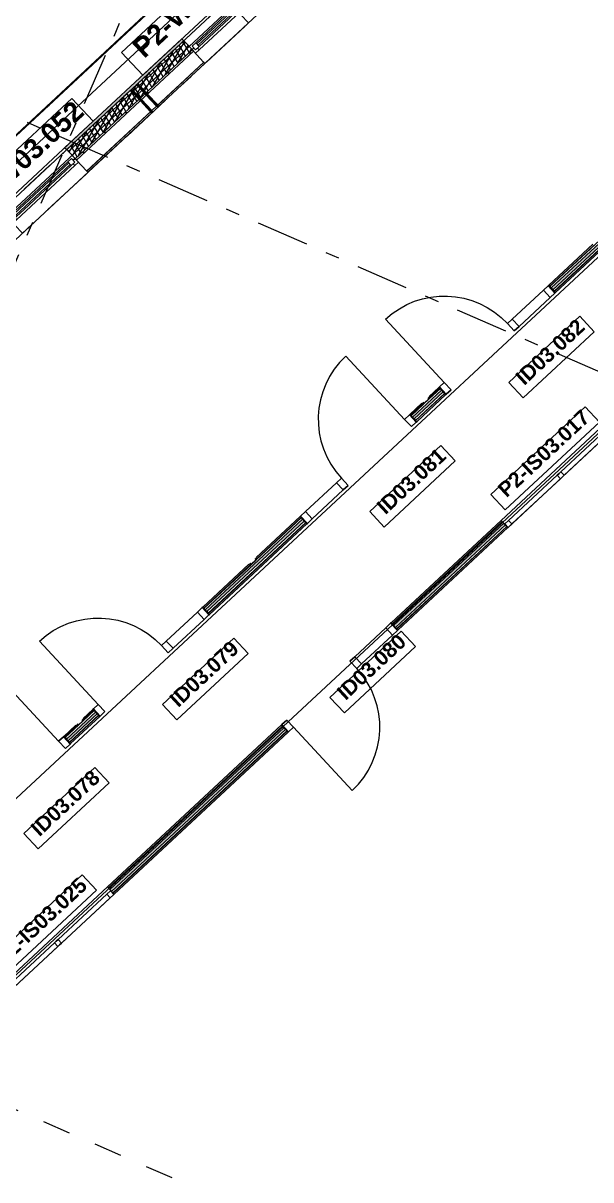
# Model space of a CAD drawing. Header units: millimetres. Extents: x -50172 to 162135, y -142603 to 4572.
# Drawn here: x -15993 to -10275, y -25751 to -14100 of the extents above; entities that cross this region are included whole.
import ezdxf
from ezdxf.enums import TextEntityAlignment as Align

# ---------------------------------------------------------------- set-up
doc = ezdxf.new("R2010")
doc.units = ezdxf.units.MM
doc.header["$MEASUREMENT"] = 0
for name, pattern in [('Dashed', [564.444447, 282.222223, -282.222223]), ('Dot & Dashed', [670.277762, 352.777767, -176.388884, 0, -141.111112]), ('Double Dashed', [1093.611073, 529.166651, -211.666656, 141.111112, -211.666656])]:
    doc.linetypes.add(name, pattern=pattern)
for name, color, linetype in [('A-25-M_Curtain_Wall', 7, 'Continuous'), ('A-25-M_Wall_Ext', 7, 'Continuous'), ('A-95-MC_Marker_Section_P2.Marker', 7, 'Continuous'), ('New_A-05-M_Gross_Int_Circulation', 7, 'Continuous'), ('New_A-15-MG_Structural_Grid_Phase_2', 7, 'Continuous'), ('New_A-20-M_Floor_Slab', 7, 'Continuous'), ('New_A-25-M_Curtain_Wall', 7, 'Continuous'), ('New_A-25-M_Wall_Ext', 7, 'Continuous'), ('New_A-25-M_Wall_Int', 7, 'Continuous'), ('New_ArchiCAD Door Markers', 7, 'Continuous'), ('New_ArchiCAD Doors', 7, 'Continuous'), ('New_ArchiCAD Window Markers', 7, 'Continuous'), ('New_ArchiCAD Windows', 7, 'Continuous')]:
    doc.layers.add(name, color=color, linetype=linetype)
for name, color, linetype, lineweight, true_color in [('A-25-M_Curtain_Wall_Pen_No__69', 7, 'Continuous', 20, 0x606060), ('New_A-05-M_Gross_Int_Circulation_Pen_No__74', 7, 'Continuous', 20, 0x606060), ('New_A-15-MG_Structural_Grid_Phase_2_Pen_No__222', 7, 'Continuous', 13, 0x65af33), ('New_A-25-M_Wall_Ext_Pen_No__107', 7, 'Continuous', 15, 0xa6a6a6), ('New_A-25-M_Wall_Int_Pen_No__107', 7, 'Continuous', 15, 0xa6a6a6), ('New_ArchiCAD Doors_Pen_No__43', 7, 'Continuous', 30, 0x444444), ('New_ArchiCAD Doors_Pen_No__63', 7, 'Continuous', 20, 0x606060), ('New_ArchiCAD Windows_Pen_No__23', 7, 'Continuous', 30, 0x2a2a2a), ('New_ArchiCAD Windows_Pen_No__43', 7, 'Continuous', 30, 0x444444)]:
    doc.layers.add(name, color=color, linetype=linetype, lineweight=lineweight, true_color=true_color)
for name, color, linetype, lineweight in [('A-25-M_Curtain_Wall_Pen_No__90', 8, 'Continuous', 20), ('A-25-M_Wall_Ext_Pen_No__87', 8, 'Continuous', 20), ('A-95-MC_Marker_Section_P2.Marker_Pen_No__1', 7, 'Continuous', 13), ('New_A-20-M_Floor_Slab_Pen_No__89', 8, 'Continuous', 20), ('New_A-25-M_Curtain_Wall_Pen_No__87', 8, 'Continuous', 20), ('New_A-25-M_Wall_Ext_Pen_No__1', 7, 'Continuous', 13), ('New_A-25-M_Wall_Int_Pen_No__1', 7, 'Continuous', 13), ('New_ArchiCAD Door Markers_Pen_No__1', 7, 'Continuous', 13), ('New_ArchiCAD Door Markers_Pen_No__5', 7, 'Continuous', 25), ('New_ArchiCAD Doors_Pen_No__1', 7, 'Continuous', 13), ('New_ArchiCAD Window Markers_Pen_No__1', 7, 'Continuous', 13), ('New_ArchiCAD Window Markers_Pen_No__5', 7, 'Continuous', 25), ('New_ArchiCAD Windows_Pen_No__1', 7, 'Continuous', 13), ('New_ArchiCAD Windows_Pen_No__101', 252, 'Continuous', 15), ('New_ArchiCAD Windows_Pen_No__3', 7, 'Continuous', 18), ('New_ArchiCAD Windows_Pen_No__83', 8, 'Continuous', 20), ('New_ArchiCAD Zone Stamps_Pen_No__6', 7, 'Continuous', 35)]:
    doc.layers.add(name, color=color, linetype=linetype, lineweight=lineweight)
doc.styles.add('GENERATED_STYLE_1', font='')
doc.styles.add('GENERATED_STYLE_2', font='')
doc.styles.add('GENERATED_STYLE_3', font='')
doc.styles.add('GENERATED_STYLE_4', font='')
doc.styles.get('GENERATED_STYLE_1').set_extended_font_data('Arial', bold=True)
doc.styles.get('GENERATED_STYLE_2').set_extended_font_data('Swis721 BT', bold=True)
doc.styles.get('GENERATED_STYLE_3').set_extended_font_data('Arial')
doc.styles.get('GENERATED_STYLE_4').set_extended_font_data('Swis721 BT')
pattern_1 = [(60, (0, 0), (-43.30127, 25), []), (120, (0, 0), (43.30127, 25), [])]
pattern_2 = [(222.9401, (0, 0), (-117.9931, 126.7976), [0, -100]), (222.9401, (22.4, -97.46), (-117.9931, 126.7976), [0, -100])]

# ---------------------------------------------------------------- blocks, each defined once
blk = doc.blocks.new('Corridor 02-Third_INB 3152_2_1', base_point=(-27291, -30973))
at = {"layer": 'New_A-05-M_Gross_Int_Circulation_Pen_No__74', "linetype": 'Continuous'}
for p, q in [((-6645, -13146), (-25293, -30497)), ((-24435, -31465), (-5755, -14103))]:
    blk.add_line(p, q, dxfattribs=at)
at = {"layer": 'New_ArchiCAD Zone Stamps_Pen_No__6'}
for tag, height, style, p in [('ROOM_NAME', 250, 'GENERATED_STYLE_1', (-28124, -29414)), ('zoneNameLine2', 250, 'GENERATED_STYLE_1', (-28312, -29846)), ('ROOM_NUMBER', 200, 'GENERATED_STYLE_3', (-28501, -30267)), ('measuredAreaCode', 200, 'GENERATED_STYLE_3', (-28658, -30627)), ('ROOM_HOLES_PRM', 200, 'GENERATED_STYLE_3', (-28350, -30761)), ('DUMMY_649', 200, 'GENERATED_STYLE_3', (-27721, -31035)), ('DUMMY_650', 133, 'GENERATED_STYLE_3', (-27442, -31142))]:
    blk.add_attdef(tag, text='', height=height, rotation=336.4404, dxfattribs=dict(at, style=style)).set_placement(p, align=Align.TOP_LEFT)
blk = doc.blocks.new('Slab_1_1', base_point=(-21949, -20987))
at = {"layer": 'New_A-20-M_Floor_Slab_Pen_No__89', "linetype": 'Continuous', "flags": 128}
blk.add_lwpolyline([(19341, -30335), (2042, -22792), (9994, -4556), (6071, -2845), (6261, -2410), (4700, -1730), (4511, -2165), (4033, -1957), (2041, -6526), (-3151, -4262), (-10734, -11317), (-11116, -10906), (-21949, -20987), (-21949, -20987), (-35034, -33163)], dxfattribs=at)
blk = doc.blocks.new('Curtain Wall_5_1')
at = {"layer": 'New_A-25-M_Curtain_Wall_Pen_No__87', "linetype": 'Continuous'}
for p, q in [((-15735, -14929), (-14605, -13878)), ((-16865, -15980), (-15735, -14929))]:
    blk.add_line(p, q, dxfattribs=at)
blk.add_point((-15735, -14929), dxfattribs=at)
blk = doc.blocks.new('*X328')
at = {"layer": 'New_A-25-M_Wall_Int_Pen_No__107', "linetype": 'Continuous'}
blk.add_hatch(color=256, dxfattribs=at).paths.add_polyline_path([(-15118, -22827), (-15110, -22836), (-15101, -22846), (-13349, -21215), (-13366, -21197)])
blk = doc.blocks.new('*X329')
at = {"layer": 'New_A-25-M_Wall_Int_Pen_No__107', "linetype": 'Continuous'}
blk.add_hatch(color=256, dxfattribs=at).paths.add_polyline_path([(-11152, -19137), (-12261, -20168), (-12244, -20187), (-11135, -19155), (-11144, -19146)])
blk = doc.blocks.new('Horizontal Multi-Sash Window 19_2')
at = {"layer": 'New_ArchiCAD Windows_Pen_No__1', "linetype": 'Continuous'}
for p, q in [((-750, -13), (-750, 0)), ((750, -13), (750, 0)), ((-750, -32), (-750, -13)), ((-750, -35), (-750, -32)), ((-750, -50), (-750, -35)), ((750, -32), (750, -13)), ((750, -35), (750, -32)), ((750, -50), (750, -35))]:
    blk.add_line(p, q, dxfattribs=at)
at = {"layer": 'New_ArchiCAD Windows_Pen_No__23', "linetype": 'Continuous'}
for p, q in [((-750, 50), (750, 50)), ((-750, -50), (750, -50))]:
    blk.add_line(p, q, dxfattribs=at)
at = {"layer": 'New_ArchiCAD Windows_Pen_No__43', "linetype": 'Continuous'}
for p, q in [((-750, 0), (-745, 0)), ((-745, 0), (-695, 0)), ((-695, 0), (-695, -50)), ((-25, -50), (-25, 0)), ((-25, 0), (0, 0)), ((0, 0), (25, 0)), ((25, 0), (25, -50)), ((695, -50), (695, 0)), ((695, 0), (745, 0)), ((745, 0), (750, 0)), ((-745, -50), (-750, -50)), ((-695, -50), (-745, -50)), ((0, -50), (-25, -50)), ((25, -50), (0, -50)), ((745, -50), (695, -50)), ((750, -50), (745, -50))]:
    blk.add_line(p, q, dxfattribs=at)
at = {"layer": 'New_ArchiCAD Windows_Pen_No__83', "linetype": 'Continuous'}
for p, q in [((-745, -50), (-745, 0)), ((-695, 0), (-25, 0)), ((25, 0), (695, 0)), ((745, -50), (745, 0)), ((-25, -50), (-695, -50)), ((695, -50), (25, -50))]:
    blk.add_line(p, q, dxfattribs=at)
blk = doc.blocks.new('Window Stamp 18_8')
at = {"layer": 'New_ArchiCAD Window Markers_Pen_No__5', "linetype": 'Continuous'}
for p, q in [((647, -150), (-648, -150)), ((-648, -150), (-648, -362)), ((647, -150), (-648, -150)), ((647, -362), (647, -150)), ((-648, -362), (647, -362))]:
    blk.add_line(p, q, dxfattribs=at)
at = {"layer": 'New_ArchiCAD Window Markers_Pen_No__1', "style": 'GENERATED_STYLE_2'}
blk.add_attdef('AC_WIDO_ID', text='', height=150, rotation=180, dxfattribs=at).set_placement((589, -105), align=Align.BOTTOM_LEFT)
blk = doc.blocks.new('Door with Sidelight on Side 2 19_4')
at = {"layer": 'New_ArchiCAD Doors_Pen_No__1', "linetype": 'Continuous'}
for p, q in [((-755, 0), (-755, -15)), ((755, 0), (755, -15)), ((-755, -15), (-755, -18)), ((-755, -18), (-755, -37)), ((-755, -37), (-755, -62)), ((-755, -62), (-755, -82)), ((-755, -82), (-755, -85)), ((-755, -85), (-755, -100)), ((755, -15), (755, -18)), ((755, -18), (755, -37)), ((755, -37), (755, -62)), ((755, -62), (755, -82)), ((755, -82), (755, -85)), ((755, -85), (755, -100))]:
    blk.add_line(p, q, dxfattribs=at)
at = {"layer": 'New_ArchiCAD Doors_Pen_No__43', "linetype": 'Continuous'}
for p, q in [((-748, 0), (-755, 0)), ((-755, 0), (-755, -100)), ((-682, 0), (-748, 0)), ((-748, 0), (-748, -100)), ((-254, 0), (-682, 0)), ((-682, 0), (-682, -100)), ((-682, -100), (-682, 0)), ((-254, -100), (-254, 0)), ((-188, 0), (-254, 0)), ((-254, 0), (-254, -100)), ((-188, -100), (-188, 0)), ((748, 0), (682, 0)), ((682, 0), (682, -100)), ((748, 0), (755, 0)), ((748, -100), (748, 0)), ((755, 0), (755, -100)), ((-748, -100), (-755, -100)), ((-748, -100), (-682, -100)), ((-682, -100), (-254, -100)), ((-254, -100), (-188, -100)), ((682, -100), (748, -100)), ((748, -100), (755, -100))]:
    blk.add_line(p, q, dxfattribs=at)
at = {"layer": 'New_ArchiCAD Doors_Pen_No__63', "linetype": 'Continuous'}
blk.add_line((682, 0), (682, 870), dxfattribs=at)
blk.add_arc((682, 0), 870, 90, 180, dxfattribs=at)
blk = doc.blocks.new('Door Stamp 17_16')
at = {"layer": 'New_ArchiCAD Door Markers_Pen_No__5', "linetype": 'Continuous'}
for p, q in [((207, 242), (-771, 242)), ((-771, 242), (-771, 30)), ((207, 242), (-771, 242)), ((207, 30), (207, 242)), ((-771, 30), (207, 30))]:
    blk.add_line(p, q, dxfattribs=at)
at = {"layer": 'New_ArchiCAD Door Markers_Pen_No__1', "style": 'GENERATED_STYLE_2'}
blk.add_attdef('AC_WIDO_ID', text='', height=150, rotation=180, dxfattribs=at).set_placement((148, 287), align=Align.BOTTOM_LEFT)
blk = doc.blocks.new('Wall_26_1', base_point=(-1115, -9882))
at = {"layer": 'New_A-25-M_Wall_Int_Pen_No__107', "linetype": 'Continuous'}
for points in [[(-11178, -19109), (-12287, -20141), (-12276, -20151), (-11168, -19120)], [(-12229, -20203), (-12218, -20214), (-11110, -19182), (-11120, -19171)], [(-15144, -22799), (-15134, -22810), (-13382, -21180), (-13392, -21169)], [(-15086, -22862), (-15076, -22873), (-13324, -21242), (-13334, -21231)]]:
    blk.add_hatch(color=256, dxfattribs=at).paths.add_polyline_path(points)
at = {"layer": 'New_A-25-M_Wall_Int_Pen_No__107', "linetype": 'Continuous', "lineweight": 0, "true_color": 0x535353}
for points in [[(-12276, -20151), (-12274, -20154), (-11166, -19122), (-11168, -19120)], [(-12231, -20201), (-12229, -20203), (-11120, -19171), (-11122, -19169)], [(-15134, -22810), (-15132, -22813), (-13380, -21182), (-13382, -21180)], [(-15088, -22860), (-15086, -22862), (-13334, -21231), (-13336, -21229)]]:
    blk.add_hatch(color=251, dxfattribs=at).paths.add_polyline_path(points)
at = {"layer": 'New_A-25-M_Wall_Int_Pen_No__1', "linetype": 'Continuous'}
for p, q in [((-11168, -19120), (-12276, -20151)), ((-11166, -19122), (-12274, -20154)), ((-11152, -19137), (-12261, -20168)), ((-11135, -19155), (-12244, -20187)), ((-11122, -19169), (-12231, -20201)), ((-11120, -19171), (-12229, -20203)), ((-11168, -19120), (-11178, -19109)), ((-11166, -19122), (-11168, -19120)), ((-11152, -19137), (-11166, -19122)), ((-11144, -19146), (-11152, -19137)), ((-11135, -19155), (-11144, -19146)), ((-11122, -19169), (-11135, -19155)), ((-11120, -19171), (-11122, -19169)), ((-11110, -19182), (-11120, -19171)), ((-12276, -20151), (-12287, -20141)), ((-12274, -20154), (-12276, -20151)), ((-12261, -20168), (-12274, -20154)), ((-12244, -20187), (-12261, -20168)), ((-12231, -20201), (-12244, -20187)), ((-12229, -20203), (-12231, -20201)), ((-12218, -20214), (-12229, -20203)), ((-13382, -21180), (-15134, -22810)), ((-13380, -21182), (-15132, -22813)), ((-13366, -21197), (-15118, -22827)), ((-13382, -21180), (-13392, -21169)), ((-13380, -21182), (-13382, -21180)), ((-13366, -21197), (-13380, -21182)), ((-13349, -21215), (-13366, -21197)), ((-13349, -21215), (-15101, -22846)), ((-13336, -21229), (-15088, -22860)), ((-13334, -21231), (-15086, -22862)), ((-13336, -21229), (-13349, -21215)), ((-13334, -21231), (-13336, -21229)), ((-13324, -21242), (-13334, -21231)), ((-15134, -22810), (-15144, -22799)), ((-15132, -22813), (-15134, -22810)), ((-15118, -22827), (-15132, -22813)), ((-15110, -22836), (-15118, -22827)), ((-15101, -22846), (-15110, -22836)), ((-15088, -22860), (-15101, -22846)), ((-15086, -22862), (-15088, -22860)), ((-15076, -22873), (-15086, -22862))]:
    blk.add_line(p, q, dxfattribs=at)
at = {"layer": 'New_A-25-M_Wall_Int_Pen_No__1', "linetype": 'Continuous', "flags": 128}
for points in [[(-11178, -19109), (-12287, -20141)], [(-12218, -20214), (-11110, -19182)], [(-13392, -21169), (-15144, -22799)], [(-15076, -22873), (-13324, -21242)]]:
    blk.add_lwpolyline(points, dxfattribs=at)
at = {"layer": 'New_A-25-M_Wall_Int', "color": 250, "lineweight": 50, "true_color": 0x2a2a2a}
for name in ['*X329', '*X328']:
    blk.add_blockref(name, (0, 0), dxfattribs=at)
at = {"layer": 'New_ArchiCAD Door Markers'}
ref = blk.add_blockref('Door Stamp 17_16', (-12771, -20728), dxfattribs=dict(at, rotation=222.9395604774693))
ref.add_attrib('AC_WIDO_ID', 'ID03.080', dxfattribs={"layer": 'New_ArchiCAD Door Markers_Pen_No__1', "color": 7, "height": 150, "rotation": 42.9396, "style": 'GENERATED_STYLE_2'}).set_placement((-12714, -20961), align=Align.BOTTOM_LEFT)
at = {"layer": 'New_ArchiCAD Doors', "color": 251, "linetype": 'Continuous', "lineweight": 20, "true_color": 0x606060, "zscale": 1000, "rotation": 222.9395604774693}
blk.add_blockref('Door with Sidelight on Side 2 19_4', (-12771, -20728), dxfattribs=at)
at = {"layer": 'New_ArchiCAD Window Markers'}
ref = blk.add_blockref('Window Stamp 18_8', (-10561, -18671), dxfattribs=dict(at, rotation=222.9395604774693))
ref.add_attrib('AC_WIDO_ID', 'P2-IS03.017', dxfattribs={"layer": 'New_ArchiCAD Window Markers_Pen_No__1', "color": 7, "height": 150, "rotation": 42.9396, "style": 'GENERATED_STYLE_2'}).set_placement((-11094, -18918), align=Align.BOTTOM_LEFT)
ref = blk.add_blockref('Window Stamp 18_8', (-15625, -23384), dxfattribs=dict(at, rotation=222.9395604774693))
ref.add_attrib('AC_WIDO_ID', 'P2-IS03.025', dxfattribs={"layer": 'New_ArchiCAD Window Markers_Pen_No__1', "color": 7, "height": 150, "rotation": 42.9396, "style": 'GENERATED_STYLE_2'}).set_placement((-16158, -23630), align=Align.BOTTOM_LEFT)
at = {"layer": 'New_ArchiCAD Windows', "color": 251, "linetype": 'Continuous', "lineweight": 20, "true_color": 0x606060, "xscale": -1, "zscale": 1000, "rotation": 42.93956047746932}
blk.add_blockref('Horizontal Multi-Sash Window 19_2', (-10595, -18635), dxfattribs=at)
at = {"layer": 'New_ArchiCAD Windows', "color": 251, "linetype": 'Continuous', "lineweight": 20, "true_color": 0x606060, "zscale": 1000, "rotation": 42.93956047746932}
blk.add_blockref('Horizontal Multi-Sash Window 19_2', (-15659, -23347), dxfattribs=at)
blk = doc.blocks.new('*X371')
at = {"layer": 'New_A-25-M_Wall_Int_Pen_No__107', "linetype": 'Continuous'}
blk.add_hatch(color=256, dxfattribs=at).paths.add_polyline_path([(-15557, -21311), (-15540, -21329), (-15247, -21057), (-15264, -21039)])
blk = doc.blocks.new('*X372')
at = {"layer": 'New_A-25-M_Wall_Int_Pen_No__107', "linetype": 'Continuous'}
blk.add_hatch(color=256, dxfattribs=at).paths.add_polyline_path([(-13178, -19097), (-14159, -20010), (-14142, -20028), (-13161, -19115)])
blk = doc.blocks.new('*X373')
at = {"layer": 'New_A-25-M_Wall_Int_Pen_No__107', "linetype": 'Continuous'}
blk.add_hatch(color=256, dxfattribs=at).paths.add_polyline_path([(-12072, -18069), (-12055, -18087), (-11763, -17814), (-11780, -17796)])
blk = doc.blocks.new('*X374')
at = {"layer": 'New_A-25-M_Wall_Int_Pen_No__107', "linetype": 'Continuous'}
blk.add_hatch(color=256, dxfattribs=at).paths.add_polyline_path([(-9693, -15855), (-10674, -16767), (-10657, -16786), (-9676, -15873)])
blk = doc.blocks.new('Door Stamp 17_19')
at = {"layer": 'New_ArchiCAD Door Markers_Pen_No__5', "linetype": 'Continuous'}
for p, q in [((771, -442), (-207, -442)), ((-207, -442), (-207, -654)), ((771, -654), (771, -442)), ((-207, -654), (771, -654)), ((-207, -654), (771, -654))]:
    blk.add_line(p, q, dxfattribs=at)
at = {"layer": 'New_ArchiCAD Door Markers_Pen_No__1', "style": 'GENERATED_STYLE_2'}
blk.add_attdef('AC_WIDO_ID', text='', height=150, dxfattribs=at).set_placement((-148, -609), align=Align.BOTTOM_LEFT)
blk = doc.blocks.new('Wall_36_1', base_point=(-25324, -30348))
at = {"layer": 'New_A-25-M_Wall_Int_Pen_No__107', "linetype": 'Continuous', "lineweight": 0, "true_color": 0x535353}
for points in [[(-9662, -15888), (-10643, -16800), (-10641, -16803), (-9660, -15890)], [(-10186, -16283), (-10689, -16751), (-10687, -16753), (-10184, -16286)], [(-11904, -17882), (-11902, -17884), (-11792, -17782), (-11795, -17780)], [(-11907, -17884), (-12087, -18052), (-12085, -18055), (-11904, -17886)], [(-12042, -18101), (-12040, -18104), (-11747, -17831), (-11749, -17829)], [(-11964, -17917), (-11966, -17919), (-11956, -17930), (-11953, -17928)], [(-11915, -17871), (-11917, -17873), (-11907, -17884), (-11904, -17882)], [(-11904, -17882), (-11907, -17884), (-11904, -17886), (-11902, -17884)], [(-13193, -19081), (-13647, -19503), (-13645, -19506), (-13191, -19083)], [(-13147, -19130), (-14128, -20043), (-14126, -20045), (-13145, -19132)], [(-13649, -19505), (-14174, -19994), (-14172, -19996), (-13647, -19508)], [(-13706, -19538), (-13708, -19540), (-13698, -19551), (-13696, -19549)], [(-13657, -19492), (-13659, -19494), (-13649, -19505), (-13647, -19503)], [(-13647, -19503), (-13649, -19505), (-13647, -19508), (-13645, -19506)], [(-15526, -21344), (-15524, -21346), (-15232, -21074), (-15234, -21072)], [(-15389, -21125), (-15387, -21127), (-15277, -21025), (-15279, -21023)], [(-15391, -21127), (-15572, -21295), (-15570, -21297), (-15389, -21129)], [(-15448, -21159), (-15451, -21161), (-15440, -21172), (-15438, -21170)], [(-15399, -21114), (-15401, -21116), (-15391, -21127), (-15389, -21125)], [(-15389, -21125), (-15391, -21127), (-15389, -21129), (-15387, -21127)]]:
    blk.add_hatch(color=251, dxfattribs=at).paths.add_polyline_path(points)
at = {"layer": 'New_A-25-M_Wall_Int_Pen_No__107', "linetype": 'Continuous'}
for points in [[(-10641, -16803), (-10631, -16814), (-9650, -15901), (-9660, -15890)], [(-10699, -16740), (-10689, -16751), (-10246, -16339), (-10256, -16328)], [(-11805, -17769), (-11904, -17861), (-11893, -17872), (-11795, -17780)], [(-11977, -17929), (-12098, -18041), (-12087, -18052), (-11967, -17940)], [(-12040, -18104), (-12029, -18115), (-11737, -17842), (-11747, -17831)], [(-11966, -17919), (-11977, -17929), (-11967, -17940), (-11956, -17930)], [(-11904, -17861), (-11915, -17871), (-11904, -17882), (-11893, -17872)], [(-13203, -19070), (-13646, -19482), (-13636, -19493), (-13193, -19081)], [(-14126, -20045), (-14116, -20056), (-13135, -19143), (-13145, -19132)], [(-14184, -19983), (-14174, -19994), (-13709, -19561), (-13719, -19550)], [(-13708, -19540), (-13719, -19550), (-13709, -19561), (-13698, -19551)], [(-13646, -19482), (-13657, -19492), (-13647, -19503), (-13636, -19493)], [(-15524, -21346), (-15514, -21357), (-15221, -21085), (-15232, -21074)], [(-15289, -21012), (-15388, -21103), (-15378, -21114), (-15279, -21023)], [(-15462, -21172), (-15582, -21284), (-15572, -21295), (-15451, -21183)], [(-15451, -21161), (-15462, -21172), (-15451, -21183), (-15440, -21172)], [(-15388, -21103), (-15399, -21114), (-15389, -21125), (-15378, -21114)]]:
    blk.add_hatch(color=256, dxfattribs=at).paths.add_polyline_path(points)
at = {"layer": 'New_A-25-M_Wall_Int_Pen_No__1', "linetype": 'Continuous'}
for p, q in [((-10674, -16767), (-9693, -15855)), ((-10657, -16786), (-9676, -15873)), ((-10643, -16800), (-9662, -15888)), ((-10641, -16803), (-9660, -15890)), ((-10687, -16753), (-10184, -16286)), ((-10689, -16751), (-10246, -16339)), ((-10699, -16740), (-10689, -16751)), ((-10689, -16751), (-10687, -16753)), ((-10687, -16753), (-10674, -16767)), ((-10674, -16767), (-10657, -16786)), ((-10657, -16786), (-10643, -16800)), ((-10643, -16800), (-10641, -16803)), ((-10641, -16803), (-10631, -16814)), ((-12072, -18069), (-11780, -17796)), ((-12055, -18087), (-11763, -17814)), ((-11902, -17884), (-11792, -17782)), ((-11893, -17872), (-11795, -17780)), ((-11805, -17769), (-11795, -17780)), ((-11795, -17780), (-11792, -17782)), ((-11792, -17782), (-11780, -17796)), ((-11780, -17796), (-11763, -17814)), ((-11763, -17814), (-11749, -17829)), ((-12087, -18052), (-11967, -17940)), ((-12085, -18055), (-11904, -17886)), ((-12042, -18101), (-11749, -17829)), ((-12040, -18104), (-11747, -17831)), ((-11967, -17940), (-11956, -17930)), ((-11966, -17919), (-11956, -17930)), ((-11964, -17917), (-11953, -17928)), ((-11953, -17928), (-11907, -17884)), ((-11917, -17873), (-11907, -17884)), ((-11904, -17882), (-11915, -17871)), ((-11904, -17882), (-11893, -17872)), ((-11904, -17886), (-11902, -17884)), ((-11749, -17829), (-11747, -17831)), ((-11747, -17831), (-11737, -17842)), ((-12098, -18041), (-12087, -18052)), ((-12087, -18052), (-12085, -18055)), ((-12085, -18055), (-12072, -18069)), ((-12072, -18069), (-12055, -18087)), ((-12055, -18087), (-12042, -18101)), ((-12042, -18101), (-12040, -18104)), ((-12040, -18104), (-12029, -18115)), ((-14159, -20010), (-13178, -19097)), ((-13645, -19506), (-13191, -19083)), ((-13636, -19493), (-13193, -19081)), ((-13203, -19070), (-13193, -19081)), ((-13193, -19081), (-13191, -19083)), ((-13191, -19083), (-13178, -19097)), ((-13178, -19097), (-13161, -19115)), ((-14142, -20028), (-13161, -19115)), ((-14128, -20043), (-13147, -19130)), ((-14126, -20045), (-13145, -19132)), ((-13161, -19115), (-13147, -19130)), ((-13147, -19130), (-13145, -19132)), ((-13145, -19132), (-13135, -19143)), ((-14174, -19994), (-13709, -19561)), ((-14172, -19996), (-13647, -19508)), ((-13709, -19561), (-13698, -19551)), ((-13708, -19540), (-13698, -19551)), ((-13706, -19538), (-13696, -19549)), ((-13696, -19549), (-13649, -19505)), ((-13659, -19494), (-13649, -19505)), ((-13647, -19503), (-13657, -19492)), ((-13647, -19503), (-13636, -19493)), ((-13647, -19508), (-13645, -19506)), ((-14184, -19983), (-14174, -19994)), ((-14174, -19994), (-14172, -19996)), ((-14172, -19996), (-14159, -20010)), ((-14159, -20010), (-14142, -20028)), ((-14142, -20028), (-14128, -20043)), ((-14128, -20043), (-14126, -20045)), ((-14126, -20045), (-14116, -20056)), ((-15557, -21311), (-15264, -21039)), ((-15540, -21329), (-15247, -21057)), ((-15526, -21344), (-15234, -21072)), ((-15524, -21346), (-15232, -21074)), ((-15387, -21127), (-15277, -21025)), ((-15378, -21114), (-15279, -21023)), ((-15289, -21012), (-15279, -21023)), ((-15279, -21023), (-15277, -21025)), ((-15277, -21025), (-15264, -21039)), ((-15264, -21039), (-15247, -21057)), ((-15247, -21057), (-15234, -21072)), ((-15234, -21072), (-15232, -21074)), ((-15232, -21074), (-15221, -21085)), ((-15572, -21295), (-15451, -21183)), ((-15570, -21297), (-15389, -21129)), ((-15451, -21161), (-15440, -21172)), ((-15451, -21183), (-15440, -21172)), ((-15448, -21159), (-15438, -21170)), ((-15438, -21170), (-15391, -21127)), ((-15401, -21116), (-15391, -21127)), ((-15389, -21125), (-15399, -21114)), ((-15389, -21125), (-15378, -21114)), ((-15389, -21129), (-15387, -21127)), ((-15582, -21284), (-15572, -21295)), ((-15572, -21295), (-15570, -21297)), ((-15570, -21297), (-15557, -21311)), ((-15557, -21311), (-15540, -21329)), ((-15540, -21329), (-15526, -21344)), ((-15526, -21344), (-15524, -21346)), ((-15524, -21346), (-15514, -21357))]:
    blk.add_line(p, q, dxfattribs=at)
at = {"layer": 'New_A-25-M_Wall_Int_Pen_No__1', "linetype": 'Continuous', "flags": 128}
for points in [[(-10631, -16814), (-9650, -15901)], [(-10256, -16328), (-10699, -16740)], [(-11805, -17769), (-11904, -17861)], [(-11977, -17929), (-12098, -18041)], [(-12029, -18115), (-11737, -17842)], [(-13203, -19070), (-13646, -19482)], [(-14116, -20056), (-13135, -19143)], [(-13719, -19550), (-14184, -19983)], [(-15514, -21357), (-15221, -21085)], [(-15289, -21012), (-15388, -21103)], [(-15462, -21172), (-15582, -21284)]]:
    blk.add_lwpolyline(points, dxfattribs=at)
at = {"layer": 'New_A-25-M_Wall_Int', "color": 250, "lineweight": 50, "true_color": 0x2a2a2a}
for name in ['*X374', '*X373', '*X372', '*X371']:
    blk.add_blockref(name, (0, 0), dxfattribs=at)
at = {"layer": 'New_ArchiCAD Door Markers'}
ref = blk.add_blockref('Door Stamp 17_19', (-11252, -17255), dxfattribs=dict(at, rotation=42.93845664641172))
ref.add_attrib('AC_WIDO_ID', 'ID03.082', dxfattribs={"layer": 'New_ArchiCAD Door Markers_Pen_No__1', "color": 7, "height": 150, "rotation": 42.9385, "style": 'GENERATED_STYLE_2'}).set_placement((-10915, -17789), align=Align.BOTTOM_LEFT)
ref = blk.add_blockref('Door Stamp 17_19', (-12650, -18556), dxfattribs=dict(at, rotation=42.93845664641172))
ref.add_attrib('AC_WIDO_ID', 'ID03.081', dxfattribs={"layer": 'New_ArchiCAD Door Markers_Pen_No__1', "color": 7, "height": 150, "rotation": 42.9385, "style": 'GENERATED_STYLE_2'}).set_placement((-12313, -19090), align=Align.BOTTOM_LEFT)
ref = blk.add_blockref('Door Stamp 17_19', (-14737, -20497), dxfattribs=dict(at, rotation=42.93845664641172))
ref.add_attrib('AC_WIDO_ID', 'ID03.079', dxfattribs={"layer": 'New_ArchiCAD Door Markers_Pen_No__1', "color": 7, "height": 150, "rotation": 42.9385, "style": 'GENERATED_STYLE_2'}).set_placement((-14400, -21032), align=Align.BOTTOM_LEFT)
ref = blk.add_blockref('Door Stamp 17_19', (-16135, -21798), dxfattribs=dict(at, rotation=42.93845664641172))
ref.add_attrib('AC_WIDO_ID', 'ID03.078', dxfattribs={"layer": 'New_ArchiCAD Door Markers_Pen_No__1', "color": 7, "height": 150, "rotation": 42.9385, "style": 'GENERATED_STYLE_2'}).set_placement((-15798, -22333), align=Align.BOTTOM_LEFT)
at = {"layer": 'New_ArchiCAD Doors', "color": 251, "linetype": 'Continuous', "lineweight": 20, "true_color": 0x606060, "zscale": 1000, "rotation": 42.93845664641172}
for p in [(-9166, -15313), (-12650, -18556), (-16135, -21798)]:
    blk.add_blockref('Door with Sidelight on Side 2 19_4', p, dxfattribs=at)
at = {"layer": 'New_ArchiCAD Doors', "color": 251, "linetype": 'Continuous', "lineweight": 20, "true_color": 0x606060, "xscale": -1, "zscale": 1000, "rotation": 42.93845664641172}
for p in [(-11252, -17255), (-14737, -20497)]:
    blk.add_blockref('Door with Sidelight on Side 2 19_4', p, dxfattribs=at)
blk = doc.blocks.new('Wall_211_1', base_point=(-34938, -33412))
at = {"layer": 'New_A-25-M_Wall_Ext_Pen_No__107', "linetype": 'Continuous'}
for points in [[(-14894, -14794), (-14883, -14784), (-14900, -14766), (-14911, -14776)], [(-14826, -14867), (-14815, -14857), (-14883, -14784), (-14894, -14794)], [(-14832, -14736), (-14821, -14726), (-14838, -14708), (-14849, -14718)], [(-14764, -14810), (-14753, -14799), (-14821, -14726), (-14832, -14736)], [(-14814, -14881), (-14803, -14870), (-14815, -14857), (-14826, -14867)], [(-14812, -14882), (-14801, -14872), (-14803, -14870), (-14814, -14881)], [(-14710, -14992), (-14699, -14982), (-14801, -14872), (-14812, -14882)], [(-14751, -14823), (-14740, -14812), (-14753, -14799), (-14764, -14810)], [(-14750, -14824), (-14739, -14814), (-14740, -14812), (-14751, -14823)], [(-14648, -14934), (-14637, -14924), (-14739, -14814), (-14750, -14824)], [(-14709, -14993), (-14698, -14983), (-14699, -14982), (-14710, -14992)], [(-14698, -15004), (-14687, -14994), (-14698, -14983), (-14709, -14993)], [(-14646, -14935), (-14635, -14925), (-14637, -14924), (-14648, -14934)], [(-14636, -14946), (-14625, -14936), (-14635, -14925), (-14646, -14935)]]:
    blk.add_hatch(color=256, dxfattribs=at).paths.add_polyline_path(points)
at = {"layer": 'New_A-25-M_Wall_Ext_Pen_No__107', "linetype": 'Continuous', "lineweight": 0, "true_color": 0x535353}
for points in [[(-14883, -14784), (-14881, -14782), (-14898, -14764), (-14900, -14766)], [(-14815, -14857), (-14813, -14855), (-14881, -14782), (-14883, -14784)], [(-14834, -14738), (-14832, -14736), (-14849, -14718), (-14851, -14720)], [(-14766, -14812), (-14764, -14810), (-14832, -14736), (-14834, -14738)], [(-14803, -14870), (-14800, -14868), (-14813, -14855), (-14815, -14857)], [(-14801, -14872), (-14799, -14870), (-14800, -14868), (-14803, -14870)], [(-14699, -14982), (-14697, -14980), (-14799, -14870), (-14801, -14872)], [(-14754, -14825), (-14751, -14823), (-14764, -14810), (-14766, -14812)], [(-14752, -14826), (-14750, -14824), (-14751, -14823), (-14754, -14825)], [(-14650, -14936), (-14648, -14934), (-14750, -14824), (-14752, -14826)], [(-14698, -14983), (-14695, -14981), (-14697, -14980), (-14699, -14982)], [(-14687, -14994), (-14685, -14992), (-14695, -14981), (-14698, -14983)], [(-14649, -14937), (-14646, -14935), (-14648, -14934), (-14650, -14936)], [(-14638, -14948), (-14636, -14946), (-14646, -14935), (-14649, -14937)]]:
    blk.add_hatch(color=251, dxfattribs=at).paths.add_polyline_path(points)
at = {"layer": 'A-25-M_Wall_Ext_Pen_No__87', "linetype": 'Continuous', "flags": 128}
for points in [[(-13191, -13175), (-14838, -14708)], [(-14625, -14936), (-12978, -13403)], [(-14911, -14776), (-16580, -16329)], [(-16368, -16558), (-14698, -15004)]]:
    blk.add_lwpolyline(points, dxfattribs=at)
at = {"layer": 'New_A-25-M_Wall_Ext_Pen_No__1', "linetype": 'Continuous'}
for p, q in [((-14911, -14776), (-14894, -14794)), ((-14900, -14766), (-14883, -14784)), ((-14881, -14782), (-14898, -14764)), ((-14894, -14794), (-14826, -14867)), ((-14883, -14784), (-14815, -14857)), ((-14813, -14855), (-14881, -14782)), ((-14834, -14738), (-14851, -14720)), ((-14832, -14736), (-14849, -14718)), ((-14821, -14726), (-14838, -14708)), ((-14766, -14812), (-14834, -14738)), ((-14764, -14810), (-14832, -14736)), ((-14753, -14799), (-14821, -14726)), ((-14826, -14867), (-14814, -14881)), ((-14815, -14857), (-14803, -14870)), ((-14814, -14881), (-14812, -14882)), ((-14800, -14868), (-14813, -14855)), ((-14812, -14882), (-14710, -14992)), ((-14803, -14870), (-14801, -14872)), ((-14801, -14872), (-14699, -14982)), ((-14799, -14870), (-14800, -14868)), ((-14697, -14980), (-14799, -14870)), ((-14754, -14825), (-14766, -14812)), ((-14751, -14823), (-14764, -14810)), ((-14752, -14826), (-14754, -14825)), ((-14740, -14812), (-14753, -14799)), ((-14650, -14936), (-14752, -14826)), ((-14750, -14824), (-14751, -14823)), ((-14648, -14934), (-14750, -14824)), ((-14739, -14814), (-14740, -14812)), ((-14637, -14924), (-14739, -14814)), ((-14710, -14992), (-14709, -14993)), ((-14709, -14993), (-14698, -15004)), ((-14699, -14982), (-14698, -14983)), ((-14698, -14983), (-14687, -14994)), ((-14695, -14981), (-14697, -14980)), ((-14685, -14992), (-14695, -14981)), ((-14649, -14937), (-14650, -14936)), ((-14638, -14948), (-14649, -14937)), ((-14646, -14935), (-14648, -14934)), ((-14636, -14946), (-14646, -14935)), ((-14635, -14925), (-14637, -14924)), ((-14625, -14936), (-14635, -14925))]:
    blk.add_line(p, q, dxfattribs=at)
blk = doc.blocks.new('Standard grid marker_21')
at = {"layer": 'New_A-15-MG_Structural_Grid_Phase_2_Pen_No__222', "linetype": 'Double Dashed'}
blk.add_line((2643, 0), (48998, 0), dxfattribs=at)
at = {"layer": 'New_A-15-MG_Structural_Grid_Phase_2_Pen_No__222', "style": 'GENERATED_STYLE_4'}
blk.add_attdef('AC_MarkerText_1', text='', height=350, rotation=113.5, dxfattribs=at).set_placement((-500, -1294), align=Align.MIDDLE_CENTER)
blk = doc.blocks.new('Beam_5_1', base_point=(-34630, -33126))
at = {"layer": 'A-25-M_Curtain_Wall_Pen_No__69', "linetype": 'Dot & Dashed'}
blk.add_line((-34630, -33126), (-10911, -11053), dxfattribs=at)
at = {"layer": 'A-25-M_Curtain_Wall_Pen_No__90', "linetype": 'Continuous'}
for p, q in [((-34943, -32791), (-11223, -10718)), ((-34576, -33184), (-10857, -11111))]:
    blk.add_line(p, q, dxfattribs=at)
blk = doc.blocks.new('Window 19_3')
at = {"layer": 'New_ArchiCAD Windows_Pen_No__1', "linetype": 'Continuous'}
for p, q in [((-300, 150), (-300, 123)), ((-300, 123), (-300, 98)), ((300, 123), (300, 150)), ((300, 98), (300, 123)), ((-300, 98), (-300, 0)), ((-300, 0), (-300, -2)), ((300, 0), (300, 98)), ((-300, -2), (-300, -20)), ((-300, -20), (-300, -22)), ((-300, -22), (-300, -172)), ((300, -2), (300, 0)), ((300, -20), (300, -2)), ((300, -22), (300, -20)), ((300, -172), (300, -22)), ((-300, -172), (-300, -174)), ((-300, -174), (-300, -189)), ((300, -174), (300, -172)), ((300, -189), (300, -174))]:
    blk.add_line(p, q, dxfattribs=at)
at = {"layer": 'New_ArchiCAD Windows_Pen_No__101', "linetype": 'Continuous'}
for p, q in [((-214, 25), (-225, 25)), ((225, 25), (-181, 25)), ((-250, -50), (250, -50)), ((225, -25), (-181, -25))]:
    blk.add_line(p, q, dxfattribs=at)
at = {"layer": 'New_ArchiCAD Windows_Pen_No__23', "linetype": 'Continuous'}
for p, q in [((-275, 25), (-275, -25)), ((-225, 25), (-275, 25)), ((-225, -25), (-225, 25)), ((225, 10), (-225, 10)), ((225, 25), (225, -25)), ((275, 25), (225, 25)), ((275, -25), (275, 25)), ((-300, 0), (-300, -50)), ((-275, 0), (-300, 0)), ((-300, -50), (-250, -50)), ((-275, -25), (-225, -25)), ((-250, -50), (-250, -25)), ((-225, -10), (225, -10)), ((225, -25), (275, -25)), ((250, -25), (250, -50)), ((250, -50), (300, -50)), ((300, 0), (275, 0)), ((300, -50), (300, 0))]:
    blk.add_line(p, q, dxfattribs=at)
at = {"layer": 'New_ArchiCAD Windows_Pen_No__3', "linetype": 'Continuous'}
for p, q in [((-214, 25), (-181, 25)), ((-225, -25), (-181, -25))]:
    blk.add_line(p, q, dxfattribs=at)
blk = doc.blocks.new('Window Stamp 18_9')
at = {"layer": 'New_ArchiCAD Window Markers_Pen_No__5', "linetype": 'Continuous'}
for p, q in [((839, -339), (-839, -339)), ((-839, -339), (-839, -653)), ((839, -339), (-839, -339)), ((839, -653), (839, -339)), ((-839, -653), (839, -653))]:
    blk.add_line(p, q, dxfattribs=at)
at = {"layer": 'New_ArchiCAD Window Markers_Pen_No__1', "style": 'GENERATED_STYLE_1'}
blk.add_attdef('AC_WIDO_ID', text='', height=200, rotation=180, dxfattribs=at).set_placement((762, -274), align=Align.BOTTOM_LEFT)
blk = doc.blocks.new('Window 19_4')
at = {"layer": 'New_ArchiCAD Windows_Pen_No__1', "linetype": 'Continuous'}
for p, q in [((-450, 123), (-450, 150)), ((-450, 98), (-450, 123)), ((450, 150), (450, 123)), ((450, 123), (450, 98)), ((-450, 0), (-450, 98)), ((450, 98), (450, 0)), ((450, 0), (450, -2)), ((-450, -2), (-450, 0)), ((-450, -20), (-450, -2)), ((-450, -22), (-450, -20)), ((-450, -172), (-450, -22)), ((450, -2), (450, -20)), ((450, -20), (450, -22)), ((450, -22), (450, -172)), ((-450, -174), (-450, -172)), ((-450, -189), (-450, -174)), ((450, -172), (450, -174)), ((450, -174), (450, -189))]:
    blk.add_line(p, q, dxfattribs=at)
at = {"layer": 'New_ArchiCAD Windows_Pen_No__101', "linetype": 'Continuous'}
for p, q in [((-342, 25), (-374, 25)), ((375, 25), (-291, 25)), ((-400, -50), (400, -50)), ((375, -25), (-280, -25))]:
    blk.add_line(p, q, dxfattribs=at)
at = {"layer": 'New_ArchiCAD Windows_Pen_No__23', "linetype": 'Continuous'}
for p, q in [((-425, -25), (-425, 25)), ((-425, 25), (-375, 25)), ((-375, 25), (-375, -25)), ((-375, 10), (375, 10)), ((375, -25), (375, 25)), ((375, 25), (425, 25)), ((425, 25), (425, -25)), ((425, 0), (450, 0)), ((450, 0), (450, -50)), ((-450, -50), (-450, 0)), ((-450, 0), (-425, 0)), ((-400, -50), (-450, -50)), ((-375, -25), (-425, -25)), ((-400, -25), (-400, -50)), ((375, -10), (-375, -10)), ((425, -25), (375, -25)), ((400, -50), (400, -25)), ((450, -50), (400, -50))]:
    blk.add_line(p, q, dxfattribs=at)
at = {"layer": 'New_ArchiCAD Windows_Pen_No__3', "linetype": 'Continuous'}
for p, q in [((-375, 25), (-374, 25)), ((-342, 25), (-291, 25)), ((-375, -25), (-280, -25))]:
    blk.add_line(p, q, dxfattribs=at)
blk = doc.blocks.new('Wall_252_1', base_point=(-10929, -11034))
at = {"layer": 'New_A-25-M_Wall_Ext_Pen_No__107', "linetype": 'Continuous'}
for points in [[(-14394, -14258), (-15572, -15354), (-15554, -15374), (-14375, -14277)], [(-14698, -15004), (-14687, -14994), (-14698, -14983), (-14709, -14993)], [(-14636, -14946), (-14625, -14936), (-14635, -14925), (-14646, -14935)]]:
    blk.add_hatch(color=256, dxfattribs=at).paths.add_polyline_path(points)
h = blk.add_hatch(dxfattribs=at)
h.set_pattern_fill('Batt_Insulation_0001', color=256, style=0, pattern_type=2)
h.set_pattern_definition(pattern_1)
h.paths.add_polyline_path([(-14375, -14277), (-15554, -15374), (-15537, -15392), (-14358, -14296)])
h = blk.add_hatch(dxfattribs=at)
h.set_pattern_fill('Batt_Insulation_0001', color=256, style=0, pattern_type=2)
h.set_pattern_definition(pattern_1)
h.paths.add_polyline_path([(-14358, -14296), (-15537, -15392), (-15469, -15466), (-14290, -14369)])
h = blk.add_hatch(dxfattribs=at)
h.set_pattern_fill('Plywood_0001', color=256, style=0, pattern_type=2)
h.set_pattern_definition([(0, (0, 0), (0, 200), [])])
h.paths.add_polyline_path([(-14290, -14369), (-15469, -15466), (-15456, -15479), (-14278, -14382)])
at = {"layer": 'New_A-25-M_Wall_Ext_Pen_No__107', "linetype": 'Continuous', "lineweight": 0, "true_color": 0x535353}
for points in [[(-14278, -14382), (-15456, -15479), (-15455, -15480), (-14276, -14383)], [(-14695, -14981), (-14173, -14495), (-14174, -14493), (-14697, -14980)], [(-14699, -14982), (-15353, -15590), (-15351, -15591), (-14698, -14983)], [(-14698, -14983), (-14695, -14981), (-14697, -14980), (-14699, -14982)], [(-14687, -14994), (-14685, -14992), (-14695, -14981), (-14698, -14983)], [(-14638, -14948), (-14636, -14946), (-14646, -14935), (-14649, -14937)]]:
    blk.add_hatch(color=251, dxfattribs=at).paths.add_polyline_path(points)
at = {"layer": 'New_A-25-M_Wall_Ext_Pen_No__107', "linetype": 'Continuous'}
h = blk.add_hatch(dxfattribs=at)
h.set_pattern_fill('Plaster_0001', color=256, style=0, pattern_type=2)
h.set_pattern_definition(pattern_2)
h.paths.add_polyline_path([(-14625, -14936), (-14163, -14506), (-14173, -14495), (-14635, -14925)])
h = blk.add_hatch(dxfattribs=at)
h.set_pattern_fill('Plaster_0001', color=256, style=0, pattern_type=2)
h.set_pattern_definition(pattern_2)
h.paths.add_polyline_path([(-14709, -14993), (-15351, -15591), (-15341, -15602), (-14698, -15004)])
at = {"layer": 'New_A-25-M_Wall_Ext_Pen_No__1', "linetype": 'Continuous'}
for p, q in [((-14375, -14277), (-15554, -15374)), ((-14358, -14296), (-15537, -15392)), ((-14290, -14369), (-15469, -15466)), ((-14278, -14382), (-15456, -15479)), ((-14276, -14383), (-15455, -15480)), ((-14174, -14493), (-14697, -14980)), ((-14173, -14495), (-14635, -14925)), ((-14699, -14982), (-15353, -15590)), ((-14709, -14993), (-15351, -15591)), ((-14698, -14983), (-14709, -14993)), ((-14709, -14993), (-14698, -15004)), ((-14697, -14980), (-14699, -14982)), ((-14698, -14983), (-14687, -14994)), ((-14649, -14937), (-14695, -14981)), ((-14685, -14992), (-14695, -14981)), ((-14638, -14948), (-14649, -14937)), ((-14635, -14925), (-14646, -14935)), ((-14636, -14946), (-14646, -14935)), ((-14625, -14936), (-14635, -14925))]:
    blk.add_line(p, q, dxfattribs=at)
at = {"layer": 'New_A-25-M_Wall_Ext_Pen_No__1', "linetype": 'Continuous', "flags": 128}
for points in [[(-14394, -14258), (-15572, -15354)], [(-14625, -14936), (-14163, -14506)], [(-15341, -15602), (-14698, -15004)]]:
    blk.add_lwpolyline(points, dxfattribs=at)
at = {"layer": 'New_ArchiCAD Window Markers'}
ref = blk.add_blockref('Window Stamp 18_9', (-13943, -14301), dxfattribs=dict(at, rotation=222.9401050489002))
ref.add_attrib('AC_WIDO_ID', 'P2-W03.053', dxfattribs={"layer": 'New_ArchiCAD Window Markers_Pen_No__1', "color": 7, "height": 200, "rotation": 42.9401, "style": 'GENERATED_STYLE_1'}).set_placement((-14732, -14507), align=Align.BOTTOM_LEFT)
ref = blk.add_blockref('Window Stamp 18_9', (-15671, -15909), dxfattribs=dict(at, rotation=222.9401050489002))
ref.add_attrib('AC_WIDO_ID', 'P2-W03.052', dxfattribs={"layer": 'New_ArchiCAD Window Markers_Pen_No__1', "color": 7, "height": 200, "rotation": 42.9401, "style": 'GENERATED_STYLE_1'}).set_placement((-16460, -16115), align=Align.BOTTOM_LEFT)
at = {"layer": 'New_ArchiCAD Windows', "color": 251, "linetype": 'Continuous', "lineweight": 20, "true_color": 0x606060, "xscale": -1, "zscale": 1000, "rotation": 42.94010504890028}
blk.add_blockref('Window 19_3', (-14072, -14163), dxfattribs=at)
at = {"layer": 'New_ArchiCAD Windows', "color": 251, "linetype": 'Continuous', "lineweight": 20, "true_color": 0x606060, "zscale": 1000, "rotation": 42.94010504890028}
blk.add_blockref('Window 19_4', (-15799, -15771), dxfattribs=at)
blk = doc.blocks.new('Standard grid marker_35')
at = {"layer": 'New_A-15-MG_Structural_Grid_Phase_2_Pen_No__222', "linetype": 'Double Dashed'}
blk.add_line((1000, 0), (47486, 0), dxfattribs=at)
at = {"layer": 'New_A-15-MG_Structural_Grid_Phase_2_Pen_No__222', "style": 'GENERATED_STYLE_4'}
for tag, p in [('AC_MarkerText_1_0', (-500, 43)), ('AC_MarkerText_1_1', (48986, 43))]:
    blk.add_attdef(tag, text='', height=350, rotation=180, dxfattribs=at).set_placement(p, align=Align.MIDDLE_CENTER)
blk = doc.blocks.new('Standard grid marker_36')
at = {"layer": 'New_A-15-MG_Structural_Grid_Phase_2_Pen_No__222', "linetype": 'Double Dashed'}
blk.add_line((18746, 0), (39496, 0), dxfattribs=at)
at = {"layer": 'New_A-15-MG_Structural_Grid_Phase_2_Pen_No__222', "style": 'GENERATED_STYLE_4'}
for tag, p in [('AC_MarkerText_1_0', (-500, 41)), ('AC_MarkerText_1_1', (58742, 41))]:
    blk.add_attdef(tag, text='', height=350, rotation=270, dxfattribs=at).set_placement(p, align=Align.MIDDLE_CENTER)
blk = doc.blocks.new('Cutting Plane_3_1', base_point=(-25330, -21003))
at = {"layer": 'A-95-MC_Marker_Section_P2.Marker_Pen_No__1', "linetype": 'Dashed'}
blk.add_line((-25101, -21103), (22392, -41812), dxfattribs=at)

msp = doc.modelspace()

# ---------------------------------------------------------------- block references
at = {"layer": 'A-25-M_Curtain_Wall', "color": 8, "lineweight": 20}
msp.add_blockref('Beam_5_1', (-34630, -33126), dxfattribs=at)
at = {"layer": 'A-25-M_Wall_Ext', "color": 250, "lineweight": 50, "true_color": 0x2a2a2a}
msp.add_blockref('Wall_211_1', (-34938, -33412), dxfattribs=at)
at = {"layer": 'A-95-MC_Marker_Section_P2.Marker'}
msp.add_blockref('Cutting Plane_3_1', (-25330, -21003), dxfattribs=at)
at = {"layer": 'New_A-05-M_Gross_Int_Circulation', "linetype": 'Continuous'}
msp.add_blockref('Corridor 02-Third_INB 3152_2_1', (-27291, -30973), dxfattribs=at)
at = {"layer": 'New_A-15-MG_Structural_Grid_Phase_2', "color": 8, "linetype": 'Continuous', "lineweight": 15, "zscale": 1000}
for name, p, rotation in [('Standard grid marker_36', (-30734, -50137), 66.44041158399293), ('Standard grid marker_21', (3388, 1824), 222.9404146370858), ('Standard grid marker_35', (26876, -33775), 156.4404115839929)]:
    msp.add_blockref(name, p, dxfattribs=dict(at, rotation=rotation))
at = {"layer": 'New_A-20-M_Floor_Slab', "color": 8, "linetype": 'Continuous', "lineweight": 20}
msp.add_blockref('Slab_1_1', (-21949, -20987), dxfattribs=at)
at = {"layer": 'New_A-25-M_Curtain_Wall', "linetype": 'Continuous', "lineweight": 0}
msp.add_blockref('Curtain Wall_5_1', (0, 0), dxfattribs=at)
at = {"layer": 'New_A-25-M_Wall_Ext', "color": 250, "lineweight": 50, "true_color": 0x2a2a2a}
msp.add_blockref('Wall_252_1', (-10929, -11034), dxfattribs=at)
at = {"layer": 'New_A-25-M_Wall_Int', "color": 250, "lineweight": 50, "true_color": 0x2a2a2a}
for name, p in [('Wall_36_1', (-25324, -30348)), ('Wall_26_1', (-1115, -9882))]:
    msp.add_blockref(name, p, dxfattribs=at)

doc.saveas('drawing.dxf')
